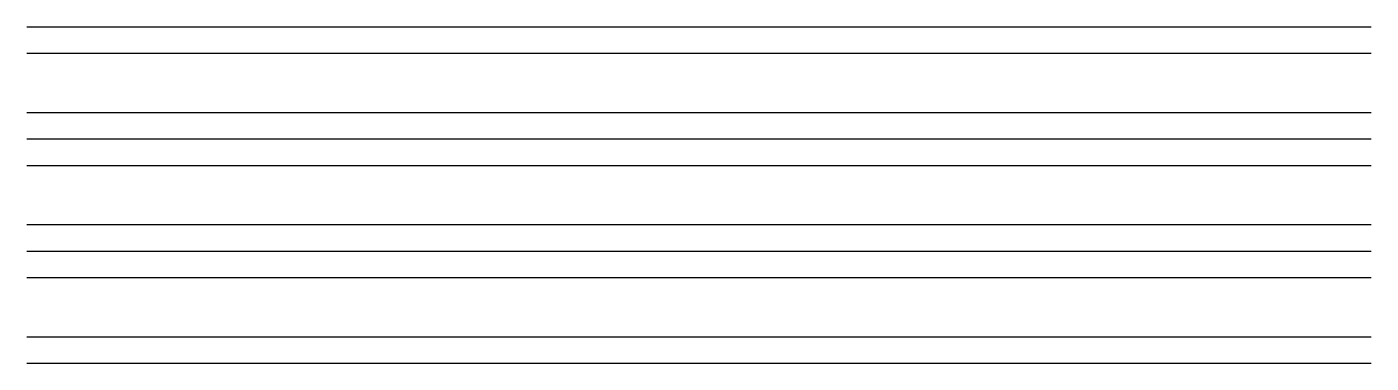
# Model space of a CAD drawing. Extents: x 0 to 1020, y 0 to 255.
import ezdxf

# ---------------------------------------------------------------- set-up
doc = ezdxf.new("R2010")
doc.units = 0
doc.header["$MEASUREMENT"] = 0
doc.layers.add('MODELSKETCH_VISIBLE', color=7, linetype='CONTINUOUS')

msp = doc.modelspace()

# ---------------------------------------------------------------- linework, layer by layer
at = {"layer": 'MODELSKETCH_VISIBLE'}
for p, q in [((0, 255), (1020, 255)), ((0, 235), (1020, 235)), ((0, 190), (1020, 190)), ((0, 170), (1020, 170)), ((0, 150), (1020, 150)), ((0, 105), (1020, 105)), ((0, 85), (1020, 85)), ((0, 65), (1020, 65)), ((0, 20), (1020, 20)), ((0, 0), (1020, 0))]:
    msp.add_line(p, q, dxfattribs=at)

doc.saveas('drawing.dxf')
